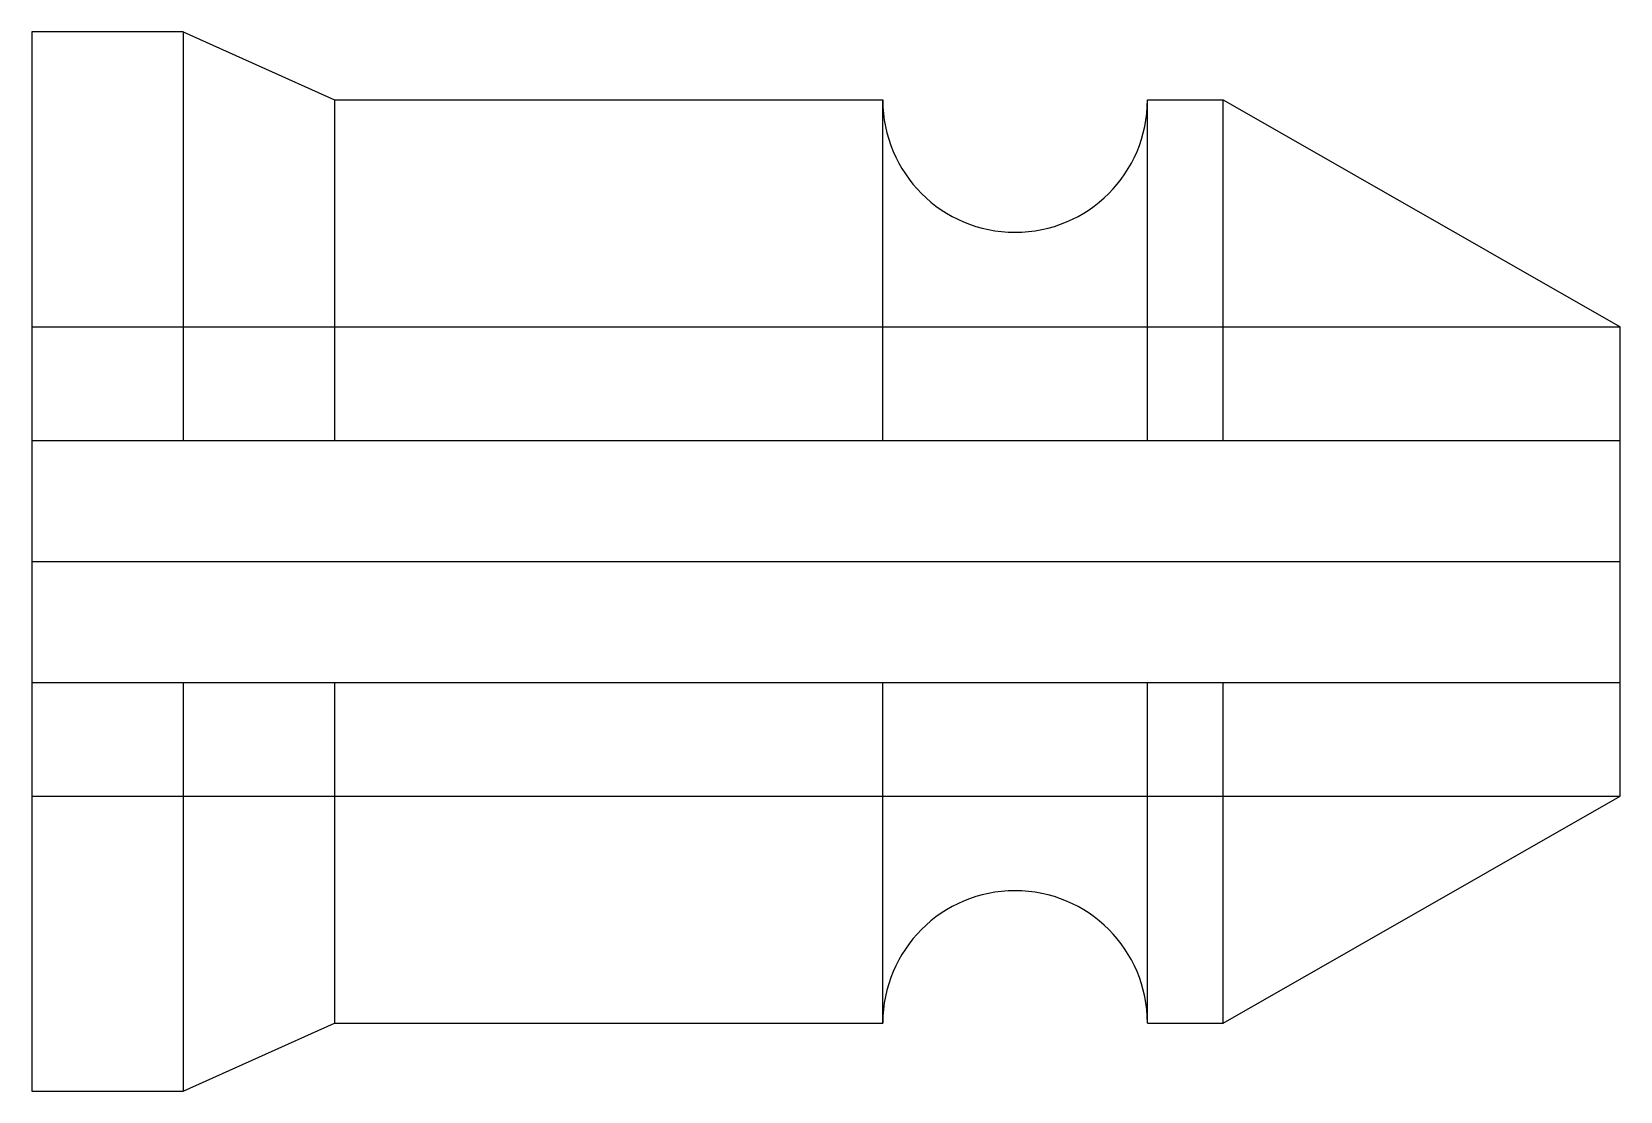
# Model space of a CAD drawing. Header units: inches. Extents: x 0 to 1.05, y 0 to 0.7.
import ezdxf

# ---------------------------------------------------------------- set-up
doc = ezdxf.new("R2010")
doc.units = ezdxf.units.IN
doc.header["$MEASUREMENT"] = 0
doc.layers.add('CAD', color=7, linetype='Continuous')

msp = doc.modelspace()

# ---------------------------------------------------------------- linework, layer by layer
at = {"layer": 'CAD'}
for p, q in [((0.1, 0.7), (0, 0.7)), ((0, 0.7), (0, 0)), ((0.1, 0.7), (0.1, 0.43)), ((0.1, 0.7), (0.2, 0.655)), ((0.2, 0.655), (0.5625, 0.655)), ((0.2, 0.655), (0.2, 0.43)), ((0.5625, 0.43), (0.5625, 0.655)), ((0.7375, 0.655), (0.7875, 0.655)), ((0.7375, 0.43), (0.7375, 0.655)), ((0.7875, 0.43), (0.7875, 0.655)), ((0.7875, 0.655), (1.05, 0.505)), ((0, 0.505), (1.05, 0.505)), ((0, 0.505), (1.05, 0.505)), ((1.05, 0.195), (1.05, 0.505)), ((0, 0.43), (1.05, 0.43)), ((0, 0.35), (1.05, 0.35)), ((0, 0.27), (1.05, 0.27)), ((0.1, 0.27), (0.1, 0)), ((0.2, 0.27), (0.2, 0.045)), ((0.5625, 0.045), (0.5625, 0.27)), ((0.7375, 0.045), (0.7375, 0.27)), ((0.7875, 0.045), (0.7875, 0.27)), ((0, 0.195), (1.05, 0.195)), ((0.7875, 0.045), (1.05, 0.195)), ((0.1, 0), (0.2, 0.045)), ((0.2, 0.045), (0.5625, 0.045)), ((0.7375, 0.045), (0.7875, 0.045)), ((0, 0), (0.1, 0))]:
    msp.add_line(p, q, dxfattribs=at)
for centre, start, end in [((0.65, 0.655), 180, 0), ((0.65, 0.045), 0, 180)]:
    msp.add_arc(centre, 0.0875, start, end, dxfattribs=at)

doc.saveas('drawing.dxf')
